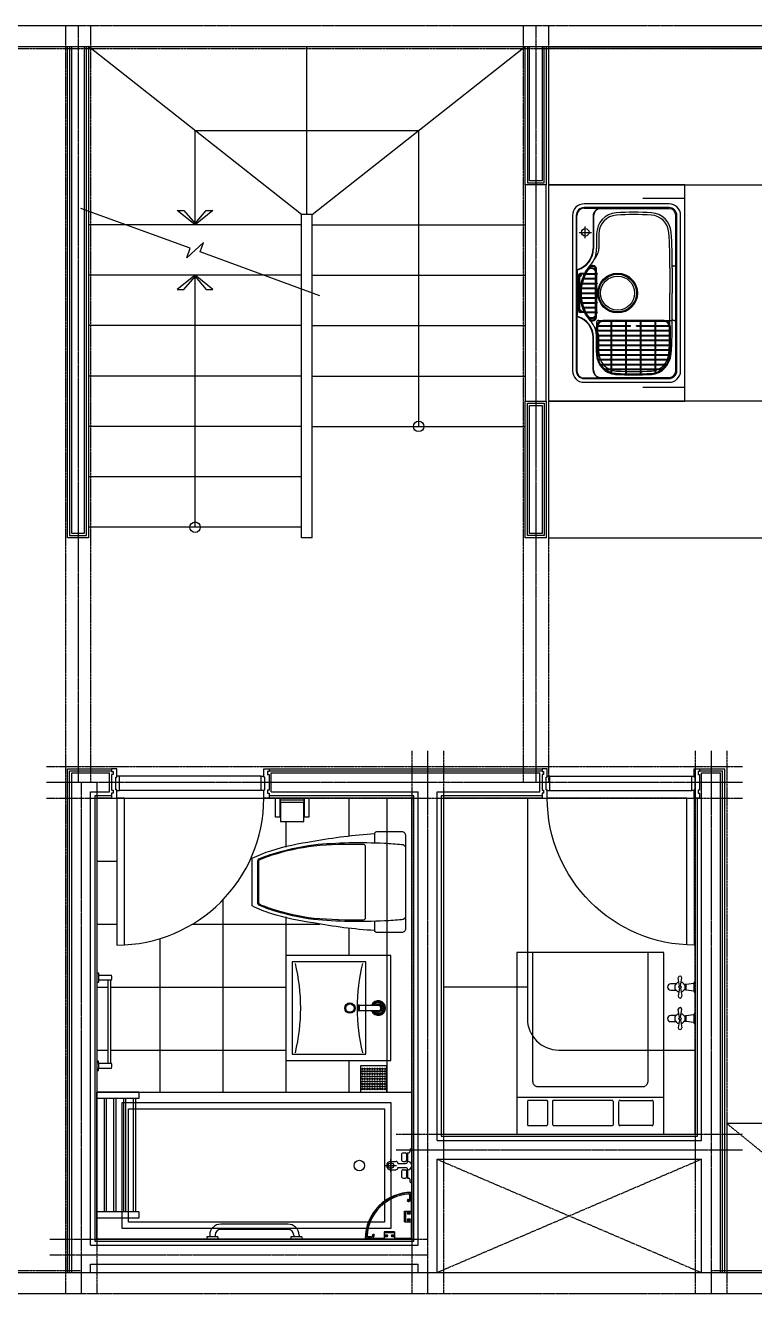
# Model space of a CAD drawing. Header units: millimetres. Extents: x 13512 to 25762, y -3223 to 2817.
# Drawn here: x 17696 to 21169, y -3223 to 2817 of the extents above; entities that cross this region are included whole.
import ezdxf

# ---------------------------------------------------------------- set-up
doc = ezdxf.new("R2010")
doc.units = ezdxf.units.MM
for name, pattern in [('ACAD_ISO04W100', [30, 24, -3, 0, -3]), ('CEN', [62, 60, -1, 0, -1]), ('DDOT', [14, 12, -1, 0, -1]), ('HID', [3, 2, -1])]:
    doc.linetypes.add(name, pattern=pattern)
for name, color, linetype in [('CEN', 1, 'CEN'), ('DOOR', 4, 'Continuous'), ('FIN', 8, 'Continuous'), ('FP-CORE', 4, 'Continuous'), ('OPEN', 9, 'DDOT'), ('SINK', 11, 'Continuous'), ('TOIL', 1, 'Continuous'), ('W1', 2, 'Continuous'), ('W2', 3, 'Continuous'), ('석고보드', 6, 'Continuous'), ('선반', 1, 'Continuous'), ('세탁기', 1, 'HID'), ('수전', 4, 'Continuous'), ('식탁', 11, 'HID'), ('타일-욕실', 15, 'Continuous')]:
    doc.layers.add(name, color=color, linetype=linetype)
doc.layers.add('MC', color=145, linetype='DDOT', plot=False)

# ---------------------------------------------------------------- blocks, each defined once
blk = doc.blocks.new('D_750')
at = {"layer": 'DOOR', "color": 15}
for p, q in [((-61, 140), (-725, 140)), ((-713, 104), (-37, 104)), ((-713, 36), (-37, 36))]:
    blk.add_line(p, q, dxfattribs=at)
at = {"layer": 'DOOR'}
for points in [[(-61, 839.1), (-61, 140), (-25, 140), (-25, 840)], [(-725, 104), (-713, 104), (-713, 36), (-725, 36)], [(-25, 104), (-37, 104), (-37, 36), (-25, 36)]]:
    blk.add_lwpolyline(points, dxfattribs=at)
for points in [[(-750, 13.5), (-743.2, 13.5), (-743.2, 27.4), (-750, 27.4), (-750, 103.1), (-743.2, 103.1), (-743.2, 117), (-750, 117), (-750, 140), (-725, 140), (-725, 100), (-730, 100), (-730, 40), (-725, 40), (-725, 0), (-750, 0)], [(0, 13.5), (-6.8, 13.5), (-6.8, 27.4), (0, 27.4), (0, 103.1), (-6.8, 103.1), (-6.8, 117), (0, 117), (0, 140), (-25, 140), (-25, 100), (-20, 100), (-20, 40), (-25, 40), (-25, 0), (0, 0)]]:
    blk.add_lwpolyline(points, close=True, dxfattribs=at)
at = {"layer": 'DOOR', "color": 8}
blk.add_arc((-25, 140), 700, 90, 180, dxfattribs=at)
blk = doc.blocks.new('수전')
at = {"layer": '수전'}
for p, q in [((-5.8, -71.3), (-44, -64.6)), ((-5.8, -74.6), (-44, -81.3)), ((5.8, -71.3), (44, -64.6)), ((5.8, -74.6), (44, -81.3))]:
    blk.add_line(p, q, dxfattribs=at)
for points in [[(-29.2, 0, 0.231911), (-19.9, -7), (0, -7), (19.9, -7, 0.231911), (29.2, 0), (0, 0), (-29.2, 0)], [(-14.7, -90.9), (-14.7, -117.3, 1), (14.7, -117.3), (14.7, -90.9)]]:
    blk.add_lwpolyline(points, format="xyb", dxfattribs=at)
for points in [[(-23.1, -68.2), (-23.1, -63.4), (-9.6, -49.8), (9.6, -49.8), (23.1, -63.4), (23.1, -68.2)], [(19.3, -7), (14.3, -42.9), (0, -42.9), (-14.3, -42.9), (-19.3, -7)], [(-9.6, -96), (-23.1, -82.5), (-23.1, -77.6)], [(23.1, -77.6), (23.1, -82.5), (9.6, -96), (-9.6, -96)]]:
    blk.add_lwpolyline(points, dxfattribs=at)
blk.add_circle((0, -72.9), 5.91, dxfattribs=at)
for centre, radius, start, end in [((-41.6, -49.9), 28.1, 351.51099, 14.30798), ((41.6, -49.9), 28.1, 165.69202, 188.48901), ((-44, -72.9), 8.37, 90, 270), ((44, -72.9), 8.37, 270, 90)]:
    blk.add_arc(centre, radius, start, end, dxfattribs=at)
blk = doc.blocks.new('사각배수트랩')
at = {"color": 5}
blk.add_lwpolyline([(125, 0), (0, 0), (0, -125), (125, -125)], close=True, dxfattribs=at)
at = {"color": 250}
for centre in [(8.5, -14.5), (8.5, -26.5), (8.5, -38.5), (8.5, -50.5), (8.5, -62.5), (20.5, -14.5), (20.5, -26.5), (20.5, -38.5), (20.5, -50.5), (20.5, -62.5), (32.5, -14.5), (32.5, -26.5), (32.5, -38.5), (32.5, -50.5), (32.5, -62.5), (44.5, -14.5), (44.5, -26.5), (44.5, -38.5), (44.5, -50.5), (44.5, -62.5), (56.5, -14.5), (56.5, -26.5), (56.5, -38.5), (56.5, -50.5), (56.5, -62.5), (68.5, -14.5), (68.5, -26.5), (68.5, -38.5), (68.5, -50.5), (68.5, -62.5), (80.5, -14.5), (80.5, -26.5), (80.5, -38.5), (80.5, -50.5), (80.5, -62.5), (92.5, -14.5), (92.5, -26.5), (92.5, -38.5), (92.5, -50.5), (92.5, -62.5), (104.5, -14.5), (104.5, -26.5), (104.5, -38.5), (104.5, -50.5), (104.5, -62.5), (116.5, -14.5), (116.5, -26.5), (116.5, -38.5), (116.5, -50.5), (116.5, -62.5), (8.5, -74.5), (8.5, -86.5), (8.5, -98.5), (8.5, -110.5), (20.5, -74.5), (20.5, -86.5), (20.5, -98.5), (20.5, -110.5), (32.5, -74.5), (32.5, -86.5), (32.5, -98.5), (32.5, -110.5), (44.5, -74.5), (44.5, -86.5), (44.5, -98.5), (44.5, -110.5), (56.5, -74.5), (56.5, -86.5), (56.5, -98.5), (56.5, -110.5), (68.5, -74.5), (68.5, -86.5), (68.5, -98.5), (68.5, -110.5), (80.5, -74.5), (80.5, -86.5), (80.5, -98.5), (80.5, -110.5), (92.5, -74.5), (92.5, -86.5), (92.5, -98.5), (92.5, -110.5), (104.5, -74.5), (104.5, -86.5), (104.5, -98.5), (104.5, -110.5), (116.5, -74.5), (116.5, -86.5), (116.5, -98.5), (116.5, -110.5)]:
    blk.add_circle(centre, 3.5, dxfattribs=at)
blk = doc.blocks.new('수건걸이450')
at = {"layer": 'TOIL'}
for p, q in [((-9, 11.5), (-69.6, 11.5)), ((-7.7, 22.5), (-8, 22.2)), ((-8, 22), (-8, 12.5)), ((-8, -12.5), (-8, 12.5)), ((0, 22.5), (-7.5, 22.5)), ((0, -22.5), (0, 22.5)), ((-69.6, -11.5), (-54, -11.5)), ((-66, -11.5), (-66, -408.5)), ((-54, -11.5), (-54, -408.5)), ((-54, -11.5), (-9, -11.5)), ((-8, -12.5), (-8, -22)), ((-7.5, -22.5), (0, -22.5)), ((-69.6, -408.5), (-53.8, -408.5)), ((-53.8, -408.5), (-9, -408.5)), ((-8, -407.5), (-8, -398)), ((-8, -442), (-8, -407.5)), ((-7.5, -397.5), (0, -397.5)), ((0, -442.5), (0, -397.5)), ((-9, -431.5), (-69.6, -431.5)), ((0, -442.5), (-7.5, -442.5))]:
    blk.add_line(p, q, dxfattribs=at)
for centre, radius, start, end in [((-4.4, 0), 66.6, 170.42428, 189.57572), ((-69.6, 11), 0.5, 90, 170.42428), ((-9, 12.5), 1, 270, 0), ((-7.5, 22), 0.5, 90, 180), ((-69.6, -11), 0.5, 189.57572, 270), ((-9, -12.5), 1, 0, 90), ((-7.5, -22), 0.5, 180, 270), ((-4.4, -420), 66.6, 170.42428, 189.57572), ((-69.6, -409), 0.5, 90, 170.42428), ((-9, -407.5), 1, 270, 0), ((-7.5, -398), 0.5, 90, 180), ((-69.6, -431), 0.5, 189.57572, 270), ((-9, -432.5), 1, 0, 90), ((-7.5, -442), 0.5, 180, 270)]:
    blk.add_arc(centre, radius, start, end, dxfattribs=at)
blk = doc.blocks.new('욕조선반')
at = {"layer": 'TOIL', "linetype": 'Continuous'}
for p, q in [((30, 0), (0, 0)), ((0, -199), (0, 0)), ((30, -34), (30, 0)), ((570, -34), (570, 0)), ((600, 0), (570, 0)), ((600, -199), (600, 0)), ((570, -34), (30, -34)), ((30, -34.1), (30, -34)), ((570, -44), (30, -44)), ((30, -81), (30, -44)), ((570, -43.9), (570, -44)), ((570, -81), (570, -44)), ((30, -81.1), (30, -81)), ((30, -81), (570, -81)), ((30, -91), (570, -91)), ((30, -128), (30, -91)), ((570, -90.9), (570, -91)), ((570, -128), (570, -91)), ((30, -128.1), (30, -128)), ((30, -128), (570, -128)), ((30, -138), (570, -138)), ((30, -175), (30, -138)), ((30, -175.1), (30, -175)), ((30, -175), (570, -175)), ((570, -137.9), (570, -138)), ((570, -175), (570, -138)), ((30, -199), (0, -199)), ((29, -200), (1, -200)), ((30, -185), (570, -185)), ((30, -199), (30, -185)), ((570, -184.9), (570, -185)), ((570, -199), (570, -185)), ((600, -199), (570, -199)), ((599, -200), (571, -200))]:
    blk.add_line(p, q, dxfattribs=at)
for points in [[(30, -44), (30, -43.9), (29.9, -43.6), (29.7, -43.1), (29.5, -42.3), (29.3, -41.5), (29.2, -40.5), (29.1, -39.4), (29.1, -38.3), (29.2, -37.3), (29.4, -36.4), (29.5, -35.5), (29.7, -34.9), (29.9, -34.4), (30, -34.1)], [(570, -34), (570, -34.1), (570.1, -34.4), (570.3, -34.9), (570.5, -35.6), (570.6, -36.4), (570.8, -37.3), (570.9, -38.4), (570.9, -39.4), (570.8, -40.5), (570.7, -41.5), (570.5, -42.3), (570.3, -43.1), (570.1, -43.6), (570, -43.9)], [(30, -91), (30, -90.9), (29.9, -90.6), (29.7, -90.1), (29.5, -89.5), (29.4, -88.6), (29.2, -87.7), (29.1, -86.7), (29.1, -85.6), (29.2, -84.5), (29.3, -83.5), (29.5, -82.7), (29.7, -81.9), (29.9, -81.4), (30, -81.1)], [(570, -81), (570, -81.1), (570.1, -81.4), (570.3, -81.9), (570.5, -82.7), (570.7, -83.5), (570.8, -84.5), (570.9, -85.6), (570.9, -86.6), (570.8, -87.7), (570.6, -88.6), (570.5, -89.4), (570.3, -90.1), (570.1, -90.6), (570, -90.9)], [(30, -138), (30, -137.9), (29.9, -137.6), (29.7, -137.1), (29.5, -136.5), (29.4, -135.6), (29.2, -134.7), (29.1, -133.7), (29.1, -132.6), (29.2, -131.5), (29.3, -130.5), (29.5, -129.7), (29.7, -128.9), (29.9, -128.4), (30, -128.1)], [(30, -185), (30, -184.9), (29.9, -184.6), (29.7, -184.1), (29.5, -183.5), (29.4, -182.6), (29.2, -181.7), (29.1, -180.7), (29.1, -179.6), (29.2, -178.5), (29.3, -177.5), (29.5, -176.7), (29.7, -175.9), (29.9, -175.4), (30, -175.1)], [(570, -128), (570, -128.1), (570.1, -128.4), (570.3, -128.9), (570.5, -129.7), (570.7, -130.5), (570.8, -131.5), (570.9, -132.6), (570.9, -133.6), (570.8, -134.7), (570.6, -135.6), (570.5, -136.4), (570.3, -137.1), (570.1, -137.6), (570, -137.9)], [(570, -175), (570, -175.1), (570.1, -175.4), (570.3, -175.9), (570.5, -176.7), (570.7, -177.5), (570.8, -178.5), (570.9, -179.6), (570.9, -180.6), (570.8, -181.7), (570.6, -182.6), (570.5, -183.4), (570.3, -184.1), (570.1, -184.6), (570, -184.9)]]:
    blk.add_lwpolyline(points, dxfattribs=at)
for centre, start, end in [((1, -199), 180, 270), ((29, -199), 270, 0), ((571, -199), 180, 270), ((599, -199), 270, 0)]:
    blk.add_arc(centre, 1, start, end, dxfattribs=at)
blk = doc.blocks.new('욕실선반')
at = {"layer": 'TOIL'}
for p, q in [((0, 0), (0, -80)), ((0, 0), (80, 0)), ((80, 2), (130, 2)), ((80, -33), (80, 2)), ((130, -33), (130, 2)), ((130, 0), (220, 0)), ((80, -27), (130, -27)), ((80, -33), (130, -33)), ((186.7, -2), (209.8, -2)), ((189.6, -8), (206.6, -8)), ((-2, -80), (-2, -130)), ((33, -80), (-2, -80)), ((27, -80), (27, -130)), ((33, -80), (33, -130)), ((33, -130), (-2, -130)), ((0, -130), (0, -220)), ((2, -186.7), (2, -209.8)), ((8, -189.6), (8, -206.6))]:
    blk.add_line(p, q, dxfattribs=at)
for centre, radius in [((89, -13), 6.5), ((89, -13), 4), ((121, -13), 6.5), ((121, -13), 4), ((13, -89), 6.5), ((13, -121), 6.5), ((13, -89), 4), ((13, -121), 4)]:
    blk.add_circle(centre, radius, dxfattribs=at)
for centre, radius, start, end in [((0, 0), 220, 270, 0), ((0, 0), 218, 272.72941, 357.2706), ((0, 0), 212, 273.60066, 356.39935), ((181.4, -15), 5, 123.12016, 46.64133), ((-16.3, 0), 195.2, 355.73849, 357.19076), ((181.4, -15), 3.01, 171.34372, 0), ((186.7, -10), 8, 90, 177.19076), ((-16.3, 0), 201.2, 355.73651, 356.39694), ((189.6, -13), 5, 90, 176.39694), ((206.6, -13), 5, 356.39935, 90), ((209.8, -10), 8, 357.2706, 90), ((10, -186.7), 8, 92.80924, 180), ((0, 16.3), 195.2, 272.80924, 274.26151), ((15, -181.4), 5, 223.35868, 146.87985), ((15, -181.4), 3.01, 270, 98.65629), ((10, -209.8), 8, 180, 272.72941), ((13, -189.6), 5, 93.60306, 180), ((13, -206.6), 5, 180, 273.60066), ((0, 16.3), 201.2, 273.60306, 274.2635)]:
    blk.add_arc(centre, radius, start, end, dxfattribs=at)

msp = doc.modelspace()

# ---------------------------------------------------------------- linework, layer by layer
at = {"layer": 'CEN'}
for p, q in [((13516.5, 2816.9), (25756.5, 2816.9)), ((17946.5, 2816.9), (17946.5, -788.1)), ((20126.5, 2816.9), (20126.5, -788.1)), ((19611.5, -638.1), (19611.5, -3223.1)), ((20961.5, -638.1), (20961.5, -3223.1)), ((17796.5, -788.1), (21111.5, -788.1)), ((17961.5, -788.1), (17961.5, -3223.1)), ((19461.5, -2538.1), (21111.5, -2538.1)), ((17811.5, -3038.1), (19611.5, -3038.1)), ((13516.5, -3223.1), (25756.5, -3223.1))]:
    msp.add_line(p, q, dxfattribs=at)
at = {"layer": 'DOOR', "color": 15}
for p, q in [((18819.5, -759.1), (18143.5, -759.1)), ((18819.5, -827.1), (18143.5, -827.1)), ((18167.5, -863.1), (18831.5, -863.1))]:
    msp.add_line(p, q, dxfattribs=at)
at = {"layer": 'DOOR'}
for points in [[(18106.5, -736.6), (18113.4, -736.6), (18113.4, -750.6), (18106.5, -750.6), (18106.5, -826.2), (18113.4, -826.2), (18113.4, -840.1), (18106.5, -840.1), (18106.5, -863.1), (18131.5, -863.1), (18131.5, -823.1), (18126.5, -823.1), (18126.5, -763.1), (18131.5, -763.1), (18131.5, -723.1), (18106.5, -723.1)], [(18856.5, -736.6), (18849.7, -736.6), (18849.7, -750.6), (18856.5, -750.6), (18856.5, -826.2), (18849.7, -826.2), (18849.7, -840.1), (18856.5, -840.1), (18856.5, -863.1), (18831.5, -863.1), (18831.5, -823.1), (18836.5, -823.1), (18836.5, -763.1), (18831.5, -763.1), (18831.5, -723.1), (18856.5, -723.1)]]:
    msp.add_lwpolyline(points, close=True, dxfattribs=at)
for points in [[(18131.5, -827.1), (18143.5, -827.1), (18143.5, -759.1), (18131.5, -759.1)], [(18831.5, -827.1), (18819.5, -827.1), (18819.5, -759.1), (18831.5, -759.1)], [(18167.5, -1562.2), (18167.5, -863.1), (18131.5, -863.1), (18131.5, -1563.1)]]:
    msp.add_lwpolyline(points, dxfattribs=at)
at = {"layer": 'DOOR', "color": 8}
msp.add_arc((18131.5, -863.1), 700, 270, 0, dxfattribs=at)
at = {"layer": 'FIN'}
for points in [[(18106.5, -853.1), (18026.5, -853.1), (18026.5, -2973.1), (19546.5, -2973.1), (19546.5, -853.1), (18856.5, -853.1)], [(18106.5, -863.1), (18036.5, -863.1), (18036.5, -2963.1), (19536.5, -2963.1), (19536.5, -863.1), (18856.5, -863.1)], [(20156.5, -853.1), (19676.5, -853.1), (19676.5, -2473.1), (20896.5, -2473.1), (20896.5, -863.1)], [(20156.5, -863.1), (19686.5, -863.1), (19686.5, -2463.1), (20886.5, -2463.1), (20886.5, -863.1)]]:
    msp.add_lwpolyline(points, dxfattribs=at)
at = {"layer": 'FP-CORE'}
for p, q in [((19011.5, 1916.9), (17996.5, 2716.9)), ((19036.5, 1916.9), (19036.5, 2716.9)), ((19061.5, 1916.9), (20076.5, 2716.9)), ((18504, 2316.9), (19569, 2316.9)), ((18504, 1866.9), (18504, 2316.9)), ((19569, 906.9), (19569, 2316.9)), ((20076.5, 2056.9), (20076.5, 1026.9)), ((20176.5, 1026.9), (20176.5, 2056.9)), ((19011.5, 376.9), (19011.5, 1916.9)), ((19061.5, 1916.9), (19011.5, 1916.9)), ((19061.5, 376.9), (19061.5, 1916.9)), ((19011.5, 1866.9), (17996.5, 1866.9)), ((19061.5, 1866.9), (20076.5, 1866.9)), ((19011.5, 1626.9), (17996.5, 1626.9)), ((18504, 426.9), (18504, 1626.9)), ((19061.5, 1626.9), (20076.5, 1626.9)), ((19011.5, 1386.9), (17996.5, 1386.9)), ((19061.5, 1386.9), (20076.5, 1386.9)), ((19011.5, 1146.9), (17996.5, 1146.9)), ((19061.5, 1146.9), (20076.5, 1146.9)), ((19011.5, 906.9), (17996.5, 906.9)), ((19061.5, 906.9), (20076.5, 906.9)), ((19011.5, 666.9), (17996.5, 666.9)), ((19011.5, 426.9), (17996.5, 426.9)), ((19061.5, 376.9), (19011.5, 376.9))]:
    msp.add_line(p, q, dxfattribs=at)
msp.add_lwpolyline([(19097.9, 1528.7), (18527.5, 1738.3), (18543.9, 1783.5), (18464.2, 1710.3), (18480.5, 1755.4), (17960, 1944.1)], dxfattribs=at)
for points in [[(18504, 1866.9), (18418.7, 1934.9), (18451.1, 1934.9), (18504, 1873.4), (18556.9, 1934.9), (18589.3, 1934.9)], [(18504, 1626.9), (18418.7, 1558.8), (18451.1, 1558.8), (18504, 1620.3), (18556.9, 1558.8), (18589.3, 1558.8)]]:
    msp.add_lwpolyline(points, close=True, dxfattribs=at)
for centre in [(19569, 906.9), (18504, 426.9)]:
    msp.add_circle(centre, 25, dxfattribs=at)
at = {"layer": 'MC'}
for p, q in [((17886.5, 2816.9), (17886.5, -3223.1)), ((18006.5, 2816.9), (18006.5, -788.1)), ((20066.5, 2816.9), (20066.5, -788.1)), ((20186.5, 2816.9), (20186.5, -788.1)), ((13516.5, 2706.9), (25756.5, 2706.9)), ((19536.5, -638.1), (19536.5, -3223.1)), ((19686.5, -638.1), (19686.5, -3223.1)), ((20886.5, -638.1), (20886.5, -3223.1)), ((21036.5, -638.1), (21036.5, -3223.1)), ((17796.5, -713.1), (21111.5, -713.1)), ((18036.5, -788.1), (18036.5, -3223.1)), ((17796.5, -863.1), (21111.5, -863.1)), ((19461.5, -2463.1), (21111.5, -2463.1)), ((17811.5, -2963.1), (19611.5, -2963.1)), ((13516.5, -3113.1), (17961.5, -3113.1)), ((20961.5, -3113.1), (25756.5, -3113.1))]:
    msp.add_line(p, q, dxfattribs=at)
at = {"layer": 'OPEN'}
for p, q in [((19656.5, -2583.1), (20916.5, -3123.1)), ((20916.5, -2583.1), (19656.5, -3123.1))]:
    msp.add_line(p, q, dxfattribs=at)
at = {"layer": 'SINK'}
for p, q in [((20761.5, 1966.9), (20356.5, 1966.9)), ((20761.5, 1948.9), (20356.5, 1948.9)), ((20356.5, 1948.9), (20761.5, 1948.9)), ((20356.5, 1945.9), (20436.5, 1945.9)), ((20761.5, 1943.9), (20436.5, 1943.9)), ((20301.5, 1911.9), (20301.5, 1171.9)), ((20319.5, 1911.9), (20319.5, 1171.9)), ((20322.5, 1650.1), (20322.5, 1911.9)), ((20399.5, 1908.9), (20399.5, 1753.5)), ((20401.5, 1908.9), (20401.5, 1753.5)), ((20793.5, 1406.5), (20793.5, 1911.9)), ((20798.5, 1171.9), (20798.5, 1911.9)), ((20816.5, 1171.9), (20816.5, 1911.9)), ((20333.7, 1831.1), (20391.4, 1831.1)), ((20362.5, 1802.8), (20362.5, 1859.5)), ((20416.5, 1824.2), (20416.5, 1753.5)), ((20427.5, 1824.2), (20427.5, 1753.5)), ((20324.5, 1650.1), (20324.5, 1433.7)), ((20336.5, 1618.4), (20336.5, 1635.3)), ((20385.9, 1664.5), (20383.3, 1662.4)), ((20411.5, 1431.3), (20411.5, 1652.5)), ((20416.5, 1431.3), (20416.5, 1652.5)), ((20765.5, 1659.9), (20765.5, 1541.9)), ((20776.5, 1659.9), (20776.5, 1541.9)), ((20781.2, 1671.5), (20789, 1672.2)), ((20345, 1626.9), (20328.1, 1626.9)), ((20336.5, 1454.4), (20336.5, 1629.4)), ((20765.5, 1423.9), (20765.5, 1541.9)), ((20776.5, 1423.9), (20776.5, 1541.9)), ((20345, 1456.9), (20328.1, 1456.9)), ((20336.5, 1448.4), (20336.5, 1465.3)), ((20322.5, 1433.7), (20322.5, 1171.9)), ((20385.9, 1419.3), (20383, 1421.6)), ((20416.6, 1401.9), (20416.5, 1330.2)), ((20426.6, 1411.9), (20776.6, 1411.9)), ((20781.2, 1412.2), (20789, 1411.5)), ((20793.5, 1171.9), (20793.5, 1406.5)), ((20399.5, 1174.9), (20399.5, 1330.2)), ((20401.5, 1174.9), (20401.5, 1330.2)), ((20416.5, 1259.5), (20416.5, 1330.2)), ((20427.5, 1259.5), (20427.5, 1330.2)), ((20356.5, 1137.9), (20436.5, 1137.9)), ((20356.5, 1134.9), (20761.5, 1134.9)), ((20356.5, 1116.9), (20761.5, 1116.9)), ((20436.5, 1139.9), (20761.5, 1139.9))]:
    msp.add_line(p, q, dxfattribs=at)
at = {"layer": 'SINK', "color": 8, "linetype": 'HID'}
for p, q in [((20836.5, 1991.9), (20636.5, 1991.9)), ((20836.5, 1091.9), (20636.5, 1091.9))]:
    msp.add_line(p, q, dxfattribs=at)
at = {"layer": 'SINK', "color": 8}
for p, q in [((20359.7, 1634.9), (20337.7, 1634.9)), ((20359.7, 1631.9), (20337.7, 1631.9)), ((20338.1, 1622.4), (20338.1, 1630.8)), ((20359.7, 1631.9), (20359.7, 1631.9)), ((20364.3, 1631.9), (20363.5, 1631.9)), ((20364.3, 1631.9), (20413.7, 1631.9)), ((20365.1, 1634.9), (20413.7, 1634.9)), ((20413.7, 1446.9), (20413.7, 1636.9)), ((20416.7, 1446.9), (20416.7, 1636.9)), ((20329.7, 1456.9), (20329.7, 1626.9)), ((20332.7, 1456.9), (20332.7, 1626.9)), ((20342.4, 1626.6), (20333.9, 1626.6)), ((20347.5, 1589.4), (20413.7, 1589.4)), ((20347.5, 1586.4), (20413.7, 1586.4)), ((20354.4, 1609.4), (20413.7, 1609.4)), ((20354.9, 1612.4), (20413.7, 1612.4)), ((20342.5, 1543.3), (20413.7, 1543.4)), ((20342.5, 1540.3), (20413.7, 1540.4)), ((20343.6, 1566.4), (20413.7, 1566.4)), ((20343.6, 1563.4), (20413.7, 1563.4)), ((20343.6, 1520.4), (20413.7, 1520.4)), ((20343.6, 1517.4), (20413.7, 1517.4)), ((20342.4, 1457.1), (20333.9, 1457.1)), ((20360.2, 1451.9), (20337.7, 1451.9)), ((20338.1, 1452.9), (20338.1, 1461.3)), ((20347.5, 1497.4), (20413.7, 1497.4)), ((20347.5, 1494.4), (20413.7, 1494.4)), ((20354.4, 1474.4), (20413.7, 1474.4)), ((20354.9, 1471.4), (20413.7, 1471.4)), ((20364.3, 1451.9), (20363.5, 1451.9)), ((20364.3, 1451.9), (20413.7, 1451.9)), ((20359.7, 1448.9), (20337.7, 1448.9)), ((20365.1, 1448.9), (20413.7, 1448.9)), ((20738.1, 1411.9), (20446.1, 1411.9)), ((20738.1, 1406.9), (20446.1, 1406.9)), ((20485.6, 1407.9), (20485.6, 1411.9)), ((20485.6, 1387.9), (20485.6, 1407.9)), ((20488.6, 1407.9), (20488.6, 1411.9)), ((20488.6, 1387.9), (20488.6, 1407.9)), ((20555.6, 1407.9), (20555.6, 1411.9)), ((20555.6, 1387.9), (20555.6, 1407.9)), ((20558.6, 1407.9), (20558.6, 1411.9)), ((20558.6, 1387.9), (20558.6, 1407.9)), ((20625.6, 1407.9), (20625.6, 1411.9)), ((20625.6, 1387.9), (20625.6, 1407.9)), ((20628.6, 1407.9), (20628.6, 1411.9)), ((20628.6, 1387.9), (20628.6, 1407.9)), ((20695.6, 1407.9), (20695.6, 1411.9)), ((20695.6, 1387.9), (20695.6, 1407.9)), ((20698.6, 1407.9), (20698.6, 1411.9)), ((20698.6, 1387.9), (20698.6, 1407.9)), ((20416.1, 1381.9), (20416.1, 1251.5)), ((20416.1, 1364.9), (20768.1, 1364.9)), ((20416.1, 1361.9), (20768.1, 1361.9)), ((20416.1, 1341.9), (20768.1, 1341.9)), ((20416.1, 1338.9), (20768.1, 1338.9)), ((20416.3, 1384.9), (20577.1, 1384.9)), ((20416.8, 1387.9), (20577.1, 1387.9)), ((20421.1, 1381.9), (20421.1, 1248.9)), ((20485.6, 1364.9), (20485.6, 1384.9)), ((20485.6, 1341.9), (20485.6, 1361.9)), ((20485.6, 1318.9), (20485.6, 1338.9)), ((20488.6, 1364.9), (20488.6, 1384.9)), ((20488.6, 1341.9), (20488.6, 1361.9)), ((20488.6, 1318.9), (20488.6, 1338.9)), ((20555.6, 1364.9), (20555.6, 1384.9)), ((20555.6, 1341.9), (20555.6, 1361.9)), ((20555.6, 1318.9), (20555.6, 1338.9)), ((20558.6, 1364.9), (20558.6, 1384.9)), ((20558.6, 1341.9), (20558.6, 1361.9)), ((20558.6, 1318.9), (20558.6, 1338.9)), ((20577.1, 1384.9), (20577.1, 1387.9)), ((20607.1, 1384.9), (20607.1, 1387.9)), ((20607.1, 1387.9), (20767.5, 1387.9)), ((20607.1, 1384.9), (20768, 1384.9)), ((20625.6, 1364.9), (20625.6, 1384.9)), ((20625.6, 1341.9), (20625.6, 1361.9)), ((20625.6, 1318.9), (20625.6, 1338.9)), ((20628.6, 1364.9), (20628.6, 1384.9)), ((20628.6, 1341.9), (20628.6, 1361.9)), ((20628.6, 1318.9), (20628.6, 1338.9)), ((20695.6, 1364.9), (20695.6, 1384.9)), ((20695.6, 1341.9), (20695.6, 1361.9)), ((20695.6, 1318.9), (20695.6, 1338.9)), ((20698.6, 1364.9), (20698.6, 1384.9)), ((20698.6, 1341.9), (20698.6, 1361.9)), ((20698.6, 1318.9), (20698.6, 1338.9)), ((20763.1, 1248.9), (20763.1, 1381.9)), ((20768.1, 1251.5), (20768.1, 1381.9)), ((20416.1, 1318.9), (20768.1, 1318.9)), ((20416.1, 1315.9), (20768.1, 1315.9)), ((20416.1, 1295.9), (20768.1, 1295.9)), ((20416.1, 1292.9), (20768.1, 1292.9)), ((20416.1, 1272.9), (20768.1, 1272.9)), ((20416.1, 1269.9), (20768.1, 1269.9)), ((20485.6, 1295.9), (20485.6, 1315.9)), ((20485.6, 1272.9), (20485.6, 1292.9)), ((20485.6, 1249.9), (20485.6, 1269.9)), ((20488.6, 1295.9), (20488.6, 1315.9)), ((20488.6, 1272.9), (20488.6, 1292.9)), ((20488.6, 1249.9), (20488.6, 1269.9)), ((20555.6, 1295.9), (20555.6, 1315.9)), ((20555.6, 1272.9), (20555.6, 1292.9)), ((20555.6, 1249.9), (20555.6, 1269.9)), ((20558.6, 1295.9), (20558.6, 1315.9)), ((20558.6, 1272.9), (20558.6, 1292.9)), ((20558.6, 1249.9), (20558.6, 1269.9)), ((20625.6, 1295.9), (20625.6, 1315.9)), ((20625.6, 1272.9), (20625.6, 1292.9)), ((20625.6, 1249.9), (20625.6, 1269.9)), ((20628.6, 1295.9), (20628.6, 1315.9)), ((20628.6, 1272.9), (20628.6, 1292.9)), ((20628.6, 1249.9), (20628.6, 1269.9)), ((20695.6, 1295.9), (20695.6, 1315.9)), ((20695.6, 1272.9), (20695.6, 1292.9)), ((20695.6, 1249.9), (20695.6, 1269.9)), ((20698.6, 1295.9), (20698.6, 1315.9)), ((20698.6, 1272.9), (20698.6, 1292.9)), ((20698.6, 1249.9), (20698.6, 1269.9)), ((20416.1, 1249.9), (20768.1, 1249.9)), ((20416.1, 1246.9), (20768.1, 1246.9)), ((20419.3, 1226.9), (20765, 1226.9)), ((20420.2, 1223.9), (20764.1, 1223.9)), ((20485.6, 1226.9), (20485.6, 1246.9)), ((20485.6, 1203.9), (20485.6, 1223.9)), ((20488.6, 1226.9), (20488.6, 1246.9)), ((20488.6, 1203.9), (20488.6, 1223.9)), ((20555.6, 1226.9), (20555.6, 1246.9)), ((20555.6, 1203.9), (20555.6, 1223.9)), ((20558.6, 1226.9), (20558.6, 1246.9)), ((20558.6, 1203.9), (20558.6, 1223.9)), ((20625.6, 1226.9), (20625.6, 1246.9)), ((20625.6, 1203.9), (20625.6, 1223.9)), ((20628.6, 1226.9), (20628.6, 1246.9)), ((20628.6, 1203.9), (20628.6, 1223.9)), ((20695.6, 1226.9), (20695.6, 1246.9)), ((20695.6, 1203.9), (20695.6, 1223.9)), ((20698.6, 1226.9), (20698.6, 1246.9)), ((20698.6, 1203.9), (20698.6, 1223.9)), ((20428.6, 1203.9), (20755.7, 1203.9)), ((20430.4, 1200.9), (20753.9, 1200.9)), ((20446.6, 1180.9), (20737.7, 1180.9)), ((20450, 1177.9), (20734.3, 1177.9)), ((20485.6, 1180.9), (20485.6, 1200.9)), ((20485.6, 1158.4), (20485.6, 1177.9)), ((20488.6, 1180.9), (20488.6, 1200.9)), ((20488.6, 1158.4), (20488.6, 1177.9)), ((20555.6, 1180.9), (20555.6, 1200.9)), ((20555.6, 1157.6), (20555.6, 1177.9)), ((20555.6, 1158.4), (20555.6, 1153)), ((20558.6, 1180.9), (20558.6, 1200.9)), ((20558.6, 1158.4), (20558.6, 1177.9)), ((20558.6, 1158.4), (20558.6, 1153.1)), ((20625.6, 1180.9), (20625.6, 1200.9)), ((20625.6, 1157.6), (20625.6, 1177.9)), ((20625.6, 1158.4), (20625.6, 1153)), ((20628.6, 1180.9), (20628.6, 1200.9)), ((20628.6, 1158.4), (20628.6, 1177.9)), ((20628.6, 1158.4), (20628.6, 1153.1)), ((20695.6, 1180.9), (20695.6, 1200.9)), ((20695.6, 1157.6), (20695.6, 1177.9)), ((20698.6, 1180.9), (20698.6, 1200.9)), ((20698.6, 1158.4), (20698.6, 1177.9))]:
    msp.add_line(p, q, dxfattribs=at)
at = {"layer": 'SINK'}
for points in [[(23626.5, 2056.9), (23626.5, 2706.9), (20186.5, 2706.9), (20186.5, 2056.9)], [(20186.5, 1026.9), (20836.5, 1026.9), (20836.5, 2056.9), (20186.5, 2056.9)], [(22426.5, 376.9), (22426.5, 1026.9), (20186.5, 1026.9), (20186.5, 376.9)]]:
    msp.add_lwpolyline(points, close=True, dxfattribs=at)
for centre, radius in [((20362.5, 1831.1), 17.7), ((20516.5, 1541.9), 94.5), ((20516.5, 1541.9), 90), ((20336.5, 1626.9), 2.5), ((20516.5, 1541.9), 81), ((20336.5, 1456.9), 2.5)]:
    msp.add_circle(centre, radius, dxfattribs=at)
at = {"layer": 'SINK', "color": 8}
for centre, radius in [((20338.1, 1626.6), 5), ((20418.2, 1633.4), 1.5), ((20343, 1587.9), 1.5), ((20418.2, 1587.9), 1.5), ((20338.1, 1541.9), 1.5), ((20418.2, 1541.9), 1.5), ((20338.1, 1457.1), 5), ((20343, 1495.9), 1.5), ((20418.2, 1495.9), 1.5), ((20418.2, 1450.4), 1.5)]:
    msp.add_circle(centre, radius, dxfattribs=at)
at = {"layer": 'SINK'}
for centre, radius, start, end in [((20356.5, 1911.9), 55, 90, 180), ((20356.5, 1911.9), 37, 90, 180), ((20356.5, 1911.9), 34, 90, 180), ((20436.5, 1908.9), 37, 90, 180), ((20436.5, 1908.9), 35, 90, 180), ((20761.5, 1911.9), 55, 0, 90), ((20761.5, 1911.9), 37, 0, 90), ((20761.5, 1911.9), 32, 0, 90), ((20516.5, 1824.2), 100, 93.82255, 180), ((20516.5, 1824.2), 89, 93.82255, 180), ((20596.5, 627.7), 1299.2, 86.40124, 93.82488), ((20596.5, 627.7), 1288.2, 86.40124, 93.82488), ((20671.8, 1824.5), 89, 3.8898, 86.40356), ((20671.8, 1824.5), 100, 3.8898, 86.40356), ((18576.7, 1682), 2189, 359.42241, 3.8898), ((18576.7, 1682), 2200, 359.42241, 3.8898), ((20296.5, 1753.5), 103, 286.68065, 0), ((20296.5, 1753.5), 105, 286.68065, 0), ((20296.5, 1753.5), 120, 318.59038, 0), ((20328.2, 1764.8), 100, 318.77437, 353.51916), ((20327.5, 1650.1), 5, 106.68065, 180), ((20327.5, 1650.1), 3, 106.68065, 180), ((20536.5, 1541.9), 200, 138.59038, 180), ((20536.5, 1541.9), 195, 141.81418, 180), ((20396.6, 1654), 20, 355.60558, 135.75148), ((20396.6, 1654), 15, 355.60558, 135.75148), ((20781.6, 1666.5), 5, 95, 179.59716), ((20788.5, 1677.2), 5, 275, 0), ((20536.5, 1541.9), 200, 180, 221.40962), ((20536.5, 1541.9), 195, 180, 218.07398), ((20327.5, 1433.7), 5, 180, 253.31935), ((20327.5, 1433.7), 3, 180, 253.31935), ((20296.5, 1330.2), 103, 0, 73.31935), ((20296.5, 1330.2), 105, 0, 73.31935), ((20396.6, 1429.7), 20, 224.24852, 4.39442), ((20396.6, 1429.7), 15, 224.24852, 4.39442), ((20296.5, 1330.2), 120, 0, 41.40962), ((20426.6, 1401.9), 10, 90, 179.97502), ((18576.7, 1401.7), 2189, 356.1102, 0.57759), ((18576.7, 1401.7), 2200, 356.1102, 0.57759), ((18576.7, 1401.7), 2200, 0.40284, 0.57759), ((20781.6, 1417.2), 5, 180.40284, 265), ((20784.9, 1403.2), 8.66, 6.82231, 88.94406), ((20788.5, 1406.5), 5, 0, 85), ((20328.2, 1318.9), 100, 6.48084, 41.22563), ((20516.5, 1259.5), 100, 180, 266.17745), ((20516.5, 1259.5), 89, 180, 266.17745), ((20671.8, 1259.2), 89, 273.59644, 356.1102), ((20671.8, 1259.2), 100, 273.59644, 356.1102), ((20356.5, 1171.9), 55, 180, 270), ((20356.5, 1171.9), 37, 180, 270), ((20356.5, 1171.9), 34, 180, 270), ((20436.5, 1174.9), 37, 180, 270), ((20436.5, 1174.9), 35, 180, 270), ((20596.5, 2456.9), 1300, 266.17745, 273.59644), ((20596.5, 2456.9), 1289, 266.17745, 273.59644), ((20761.5, 1171.9), 37, 270, 0), ((20761.5, 1171.9), 55, 270, 0), ((20761.5, 1171.9), 32, 270, 0)]:
    msp.add_arc(centre, radius, start, end, dxfattribs=at)
at = {"layer": 'SINK', "color": 8}
for centre, radius, start, end in [((20337.7, 1626.9), 8, 90, 180), ((20337.7, 1626.9), 5, 90, 180), ((20536.5, 1544.1), 197, 147.36405, 180.64131), ((20536.5, 1544.1), 194, 147.36405, 180.64131), ((20359.7, 1633.4), 1.5, 270, 90), ((20391.7, 1636.9), 25, 0, 147.46076), ((20391.7, 1636.9), 22, 0, 147.46076), ((20536.5, 1539.7), 197, 179.35869, 212.63595), ((20536.5, 1539.7), 194, 179.35869, 212.63595), ((20337.7, 1456.9), 8, 180, 270), ((20337.7, 1456.9), 5, 180, 270), ((20359.7, 1450.4), 1.5, 270, 90), ((20391.7, 1446.9), 25, 212.53924, 0), ((20391.7, 1446.9), 22, 212.53924, 0), ((20446.1, 1381.9), 30, 90, 180), ((20446.1, 1381.9), 25, 90, 180), ((20738.1, 1381.9), 30, 0, 90), ((20738.1, 1381.9), 25, 0, 90), ((20513.1, 1251.5), 97, 180, 266.23472), ((20513.1, 1251.5), 92, 180, 266.23472), ((20671.1, 1251.5), 92, 273.76528, 0), ((20671.1, 1251.5), 97, 273.76528, 0), ((20592.1, 2451.9), 1300, 266.23472, 273.76528), ((20592.1, 2451.9), 1295, 266.23472, 273.76528)]:
    msp.add_arc(centre, radius, start, end, dxfattribs=at)
at = {"layer": 'SINK', "color": 8, "linetype": 'ACAD_ISO04W100', "ltscale": 0.6}
for centre, start, end in [((20536.5, 1544.1), 147.36405, 180.64131), ((20536.5, 1539.7), 179.35869, 212.63595)]:
    msp.add_arc(centre, 200, start, end, dxfattribs=at)
at = {"layer": 'TOIL'}
for p, q in [((19023.5, -863.1), (18909.5, -863.1)), ((19023.5, -863.1), (18909.5, -863.1)), ((19023.5, -872.7), (18909.5, -872.7)), ((19023.5, -872.7), (18909.5, -872.7)), ((18911.5, -883.1), (19021.5, -883.1)), ((18911.5, -883.1), (19021.5, -883.1)), ((19436.5, -1613.1), (18936.5, -1613.1)), ((18936.5, -1613.1), (18936.5, -2113.1)), ((19436.5, -2113.1), (19436.5, -1613.1)), ((18936.5, -2113.1), (19436.5, -2113.1)), ((19531.5, -2533.1), (19536.5, -2533.1)), ((19536.5, -2533.1), (19536.5, -2693.1)), ((19436.5, -2642.6), (19436.5, -2582.1)), ((19436.5, -2593.1), (19460.7, -2593.1)), ((19486.5, -2563.1), (19486.5, -2583.1)), ((19496.5, -2553.1), (19506.5, -2553.1)), ((19496.5, -2593.1), (19506.5, -2593.1)), ((19511.5, -2558.1), (19511.5, -2588.1)), ((19516.5, -2553.1), (19521.5, -2553.1)), ((19516.5, -2553.1), (19516.5, -2593.1)), ((19526.5, -2538.1), (19526.5, -2548.1)), ((19406.5, -2613.1), (19463.8, -2613.1)), ((19436.5, -2633.1), (19459.7, -2633.1)), ((19469.7, -2602.1), (19469.7, -2603.1)), ((19469.7, -2603.1), (19506.5, -2603.1)), ((19469.7, -2623.1), (19506.5, -2623.1)), ((19486.5, -2643.1), (19486.5, -2663.1)), ((19496.5, -2633.1), (19506.5, -2633.1)), ((19511.5, -2638.1), (19511.5, -2668.1)), ((19516.5, -2633.1), (19516.5, -2673.1)), ((19496.5, -2673.1), (19506.5, -2673.1)), ((19516.5, -2673.1), (19521.5, -2673.1)), ((19526.5, -2678.1), (19526.5, -2688.1)), ((19531.5, -2693.1), (19536.5, -2693.1)), ((18946.5, -2892.1), (18626.5, -2892.1)), ((18612.5, -2952.1), (18560.5, -2952.1)), ((18560.5, -2952.1), (18560.5, -2962.1)), ((18574, -2944.6), (18574, -2952.1)), ((18599, -2944.6), (18599, -2952.1)), ((18612.5, -2952.1), (18612.5, -2962.1)), ((18946.5, -2917.1), (18626.5, -2917.1)), ((19012.5, -2952.1), (18960.5, -2952.1)), ((18960.5, -2952.1), (18960.5, -2962.1)), ((18974, -2944.6), (18974, -2952.1)), ((18999, -2944.6), (18999, -2952.1)), ((19012.5, -2952.1), (19012.5, -2962.1))]:
    msp.add_line(p, q, dxfattribs=at)
at = {"layer": 'TOIL', "color": 8}
for p, q in [((19316.5, -1643.1), (18966.5, -1643.1)), ((18966.5, -1643.1), (18966.5, -2083.1)), ((19316.5, -2083.1), (19316.5, -1643.1)), ((19276, -1848.6), (19276, -1877.6)), ((19281, -1848.6), (19276, -1848.6)), ((19281, -1848.6), (19281, -1877.6)), ((19286, -1849.6), (19281, -1849.6)), ((19286, -1849.6), (19286, -1876.6)), ((19376.5, -1850.6), (19286, -1850.6)), ((19281, -1877.6), (19276, -1877.6)), ((19286, -1876.6), (19281, -1876.6)), ((19376.5, -1875.6), (19286, -1875.6)), ((18966.5, -2083.1), (19316.5, -2083.1))]:
    msp.add_line(p, q, dxfattribs=at)
at = {"layer": 'TOIL'}
for points in [[(18907.5, -863.1), (18907.5, -954.1), (18887.5, -954.1), (18887.5, -863.1), (19045.5, -863.1), (19045.5, -954.1), (19025.5, -954.1), (19025.5, -863.1)], [(18907.5, -863.1), (18907.5, -954.1), (18887.5, -954.1), (18887.5, -863.1), (19045.5, -863.1), (19045.5, -954.1), (19025.5, -954.1), (19025.5, -863.1)], [(18909.5, -863.1), (18909.5, -883.1), (19023.5, -883.1), (19023.5, -863.1)], [(18909.5, -863.1), (18909.5, -883.1), (19023.5, -883.1), (19023.5, -863.1)], [(18911.5, -883.1), (18911.5, -975.1), (19021.5, -975.1), (19021.5, -883.1)], [(18911.5, -883.1), (18911.5, -975.1), (19021.5, -975.1), (19021.5, -883.1)]]:
    msp.add_lwpolyline(points, dxfattribs=at)
for points in [[(19536.5, -2263.1), (19536.5, -863.1), (19416.5, -863.1), (19416.5, -2263.1)], [(19536.5, -2263.1), (19536.5, -2963.1), (18036.5, -2963.1), (18036.5, -2263.1)]]:
    msp.add_lwpolyline(points, close=True, dxfattribs=at)
for points in [[(19360, -1076.1), (19360, -1032.2, -0.393762), (19369.3, -1022.5), (19487.5, -1022.5, -0.414214), (19506.5, -1041.5), (19506.5, -1263.1), (19506.5, -1484.8, -0.414214), (19487.5, -1503.8), (19369.3, -1503.8, -0.393762), (19360, -1494.1), (19360, -1450.2)], [(19360, -1494.1, -0.030636), (19066.6, -1457.5, -0.044018), (18865.5, -1412.7, -0.042274), (18776.4, -1376.8), (18776.4, -1263.1), (18776.4, -1149.4, -0.042274), (18865.5, -1113.6, -0.044018), (19066.6, -1068.8, -0.030636), (19360, -1032.2)], [(19506.5, -1426, -0.379106), (19487.7, -1442.7, -0.008999), (19406.7, -1448.3, -0.035851), (19068.4, -1441.2, -0.042668), (18870, -1396.7, -0.030433), (18808.3, -1373.4, -0.300371), (18802.6, -1364.6), (18802.6, -1263.1), (18802.6, -1161.7, -0.300371), (18808.3, -1152.9, -0.030433), (18870, -1129.6, -0.042668), (19068.4, -1085, -0.035851), (19406.7, -1078, -0.008999), (19487.7, -1083.6, -0.379106), (19506.5, -1100.2)]]:
    msp.add_lwpolyline(points, format="xyb", dxfattribs=at)
msp.add_lwpolyline([(18807.4, -1263.1), (18807.4, -1161.7, -0.300371), (18810.2, -1157.3, -0.03047), (18871.7, -1134, -0.044055), (19069.2, -1090, -0.025167), (19305.1, -1082.5, -0.408434), (19314.4, -1092), (19314.4, -1263.1), (19314.4, -1434.3, -0.408434), (19305.1, -1443.8, -0.025167), (19069.2, -1436.3, -0.044055), (18871.7, -1392.2, -0.03047), (18810.2, -1369, -0.300371), (18807.4, -1364.6)], format="xyb", close=True, dxfattribs=at)
at = {"layer": 'TOIL', "color": 8}
for points in [[(19436.5, -2313.1), (19436.5, -2913.1), (18156.5, -2913.1), (18156.5, -2313.1)], [(19406.5, -2343.1), (19406.5, -2883.1), (18186.5, -2883.1), (18186.5, -2343.1)]]:
    msp.add_lwpolyline(points, close=True, dxfattribs=at)
for radius in [25, 20]:
    msp.add_circle((19241.5, -1863.1), radius, dxfattribs=at)
at = {"layer": 'TOIL'}
for centre, radius in [((19286.5, -2613.1), 25), ((19436.5, -2613.1), 12.9)]:
    msp.add_circle(centre, radius, dxfattribs=at)
at = {"layer": 'TOIL', "color": 8}
for centre, radius, start, end in [((18109.9, -1863.1), 897.2, 346.2996, 13.7004), ((20173.2, -1863.1), 897.2, 166.2996, 193.7004), ((19376.5, -1863.1), 35, 200.92481, 159.07514), ((19376.5, -1863.1), 30, 204.62429, 155.37566), ((19376.5, -1863.1), 25, 209.99998, 149.99998), ((19376.5, -1863.1), 18, 223.98294, 136.01701), ((19376.5, -1863.1), 12.5, 269.99998, 89.99998)]:
    msp.add_arc(centre, radius, start, end, dxfattribs=at)
at = {"layer": 'TOIL'}
for centre, radius, start, end in [((19531.5, -2538.1), 5, 90, 180), ((19436.5, -2613.1), 20, 90, 180), ((19460.7, -2602.1), 9, 0, 90), ((19496.5, -2563.1), 10, 90, 180), ((19496.5, -2583.1), 10, 180, 270), ((19506.5, -2558.1), 5, 0, 90), ((19506.5, -2588.1), 5, 270, 0), ((19506.5, -2593.1), 10, 270, 0), ((19516.5, -2613.1), 20, 270, 90), ((19521.5, -2548.1), 5, 270, 0), ((19436.5, -2613.1), 20, 180, 270), ((19459.7, -2623.1), 10, 270, 0), ((19496.5, -2643.1), 10, 90, 180), ((19506.5, -2633.1), 10, 0, 90), ((19506.5, -2638.1), 5, 0, 90), ((19496.5, -2663.1), 10, 180, 270), ((19506.5, -2668.1), 5, 270, 0), ((19521.5, -2678.1), 5, 0, 90), ((19531.5, -2688.1), 5, 180, 270), ((18626.5, -2944.6), 52.5, 90, 180), ((18946.5, -2944.6), 52.5, 0, 90), ((18626.5, -2944.6), 27.5, 90, 180), ((18946.5, -2944.6), 27.5, 0, 90)]:
    msp.add_arc(centre, radius, start, end, dxfattribs=at)
at = {"layer": 'W1'}
for p, q in [((13766.5, 2716.9), (23706.5, 2716.9)), ((13766.5, -3123.1), (23706.5, -3123.1))]:
    msp.add_line(p, q, dxfattribs=at)
at = {"layer": 'W2'}
for p, q in [((17916.5, -743.1), (18096.5, -743.1)), ((17916.5, -3123.1), (17916.5, -743.1)), ((18096.5, -833.1), (18096.5, -743.1)), ((18866.5, -743.1), (20146.5, -743.1)), ((18866.5, -833.1), (18866.5, -743.1)), ((20146.5, -833.1), (20146.5, -743.1)), ((20916.5, -743.1), (21006.5, -743.1)), ((20916.5, -2493.1), (20916.5, -743.1)), ((21006.5, -3123.1), (21006.5, -743.1)), ((18006.5, -833.1), (18096.5, -833.1)), ((18006.5, -2993.1), (18006.5, -833.1)), ((18866.5, -833.1), (19566.5, -833.1)), ((19566.5, -2993.1), (19566.5, -833.1)), ((19656.5, -833.1), (20146.5, -833.1)), ((19656.5, -2493.1), (19656.5, -833.1)), ((19656.5, -2493.1), (20916.5, -2493.1)), ((19656.5, -3123.1), (19656.5, -2583.1)), ((19656.5, -2583.1), (20916.5, -2583.1)), ((20916.5, -3123.1), (20916.5, -2583.1)), ((18006.5, -2993.1), (19566.5, -2993.1)), ((18006.5, -3083.1), (19566.5, -3083.1)), ((18006.5, -3123.1), (18006.5, -3083.1)), ((19566.5, -3123.1), (19566.5, -3083.1))]:
    msp.add_line(p, q, dxfattribs=at)
at = {"layer": '석고보드', "color": 7}
for p, q in [((17896.5, -723.1), (18106.5, -723.1)), ((17896.5, -3123.1), (17896.5, -723.1)), ((18856.5, -723.1), (20156.5, -723.1)), ((20906.5, -723.1), (21026.5, -723.1)), ((21026.5, -3123.1), (21026.5, -723.1))]:
    msp.add_line(p, q, dxfattribs=at)
at = {"layer": '석고보드'}
for p, q in [((17906.5, -733.1), (18106.5, -733.1)), ((17906.5, -3123.1), (17906.5, -733.1)), ((18856.5, -733.1), (20156.5, -733.1)), ((20906.5, -733.1), (21016.5, -733.1)), ((21016.5, -3123.1), (21016.5, -733.1))]:
    msp.add_line(p, q, dxfattribs=at)
at = {"layer": '석고보드', "color": 7}
for points in [[(17996.5, 2716.9), (17996.5, 376.9), (17896.5, 376.9), (17896.5, 2716.9)], [(20176.5, 2716.9), (20176.5, 2056.9), (20076.5, 2056.9), (20076.5, 2716.9)], [(20076.5, 1026.9), (20176.5, 1026.9), (20176.5, 376.9), (20076.5, 376.9), (20076.5, 1026.9)]]:
    msp.add_lwpolyline(points, dxfattribs=at)
at = {"layer": '석고보드'}
for points in [[(17906.5, 2716.9), (17906.5, 386.9), (17986.5, 386.9), (17986.5, 2716.9)], [(17976.5, 2716.9), (17976.5, 396.9), (17916.5, 396.9), (17916.5, 2716.9)], [(20086.5, 2716.9), (20086.5, 2066.9), (20166.5, 2066.9), (20166.5, 2716.9)], [(20156.5, 2716.9), (20156.5, 2076.9), (20096.5, 2076.9), (20096.5, 2716.9)]]:
    msp.add_lwpolyline(points, dxfattribs=at)
for points in [[(20086.5, 1016.9), (20166.5, 1016.9), (20166.5, 386.9), (20086.5, 386.9)], [(20096.5, 1006.9), (20156.5, 1006.9), (20156.5, 396.9), (20096.5, 396.9)]]:
    msp.add_lwpolyline(points, close=True, dxfattribs=at)
at = {"layer": '선반'}
for p, q in [((19686.5, -863.1), (19686.5, -2463.1)), ((20086.5, -863.1), (19686.5, -863.1)), ((20086.5, -863.1), (20086.5, -1913.1)), ((20086.5, -1763.1), (19686.5, -1763.1)), ((20236.5, -2063.1), (20886.5, -2063.1)), ((20886.5, -2063.1), (20886.5, -2463.1)), ((19686.5, -2463.1), (20886.5, -2463.1))]:
    msp.add_line(p, q, dxfattribs=at)
msp.add_arc((20236.5, -1913.1), 150, 180, 270, dxfattribs=at)
at = {"layer": '세탁기', "color": 1}
msp.add_line((20036.5, -2287.5), (20736.5, -2287.5), dxfattribs=at)
msp.add_lwpolyline([(20036.5, -2463.1), (20736.5, -2463.1), (20736.5, -1598.1), (20036.5, -1598.1)], close=True, dxfattribs=at)
msp.add_lwpolyline([(20111.8, -1598.1), (20111.8, -2212.2, 0.414214), (20136.9, -2237.3), (20636.2, -2237.3, 0.414214), (20661.3, -2212.2), (20661.3, -1598.1)], format="xyb", dxfattribs=at)
for points in [[(20086.7, -2416.7, 0.414214), (20093, -2423), (20177.3, -2423, 0.414214), (20183.5, -2416.7), (20183.5, -2308.8, 0.414214), (20177.3, -2302.6), (20093, -2302.6, 0.414214), (20086.7, -2308.8)], [(20206.1, -2416.7, 0.414214), (20212.4, -2423), (20490.4, -2423, 0.414214), (20496.7, -2416.7), (20496.7, -2308.8, 0.414214), (20490.4, -2302.6), (20212.4, -2302.6, 0.414214), (20206.1, -2308.8)], [(20686.4, -2416.7, -0.414214), (20680.1, -2423), (20528.1, -2423, -0.414214), (20521.8, -2416.7), (20521.8, -2308.8, -0.414214), (20528.1, -2302.6), (20680.1, -2302.6, -0.414214), (20686.4, -2308.8)]]:
    msp.add_lwpolyline(points, format="xyb", close=True, dxfattribs=at)
at = {"layer": '식탁', "linetype": 'HID'}
msp.add_line((21899.9, -3113.1), (21036.5, -2413.1), dxfattribs=at)
msp.add_lwpolyline([(21036.5, -3113.1), (23626.5, -3113.1), (23626.5, -2413.1), (21036.5, -2413.1)], close=True, dxfattribs=at)
at = {"layer": '타일-욕실'}
for p, q in [((19236.5, -863.1), (19236.5, -1043.2)), ((18936.5, -975.1), (18936.5, -1096.9)), ((18036.5, -1163.1), (18131.5, -1163.1)), ((18636.5, -1347.9), (18636.5, -2263.1)), ((18936.5, -1429.3), (18936.5, -1613.1)), ((18036.5, -1463.1), (18131.5, -1463.1)), ((18492.1, -1463.1), (19098, -1463.1)), ((19236.5, -1483.1), (19236.5, -1613.1)), ((18336.5, -1532.4), (18336.5, -2263.1)), ((18036.5, -1763.1), (18090.5, -1763.1)), ((18102.5, -1763.1), (18936.5, -1763.1)), ((18036.5, -2063.1), (18090.5, -2063.1)), ((18102.5, -2063.1), (18936.5, -2063.1)), ((18936.5, -2113.1), (18936.5, -2263.1)), ((19236.5, -2113.1), (19236.5, -2263.1))]:
    msp.add_line(p, q, dxfattribs=at)

# ---------------------------------------------------------------- block references
at = {"layer": 'DOOR', "xscale": -1, "rotation": 180}
msp.add_blockref('D_750', (20906.5, -723.1), dxfattribs=at)
at = {"layer": 'TOIL', "extrusion": (0, 0, -1), "xscale": -1, "zscale": -1}
for name, p, rotation in [('수건걸이450', (-18036.5, -2138.1), 180), ('사각배수트랩', (-19416.5, -2263.1), 180), ('욕조선반', (-18036.5, -2863.1), 270)]:
    msp.add_blockref(name, p, dxfattribs=dict(at, rotation=rotation))
at = {"layer": 'TOIL', "rotation": 180}
msp.add_blockref('욕실선반', (19534.5, -2961.1), dxfattribs=at)
at = {"layer": '수전', "extrusion": (-3.15544e-30, 6.31089e-30, -1), "xscale": -1, "zscale": -1, "rotation": 90}
for p in [(-20886.5, -1763.1), (-20886.5, -1913.1)]:
    msp.add_blockref('수전', p, dxfattribs=at)

doc.saveas('drawing.dxf')
